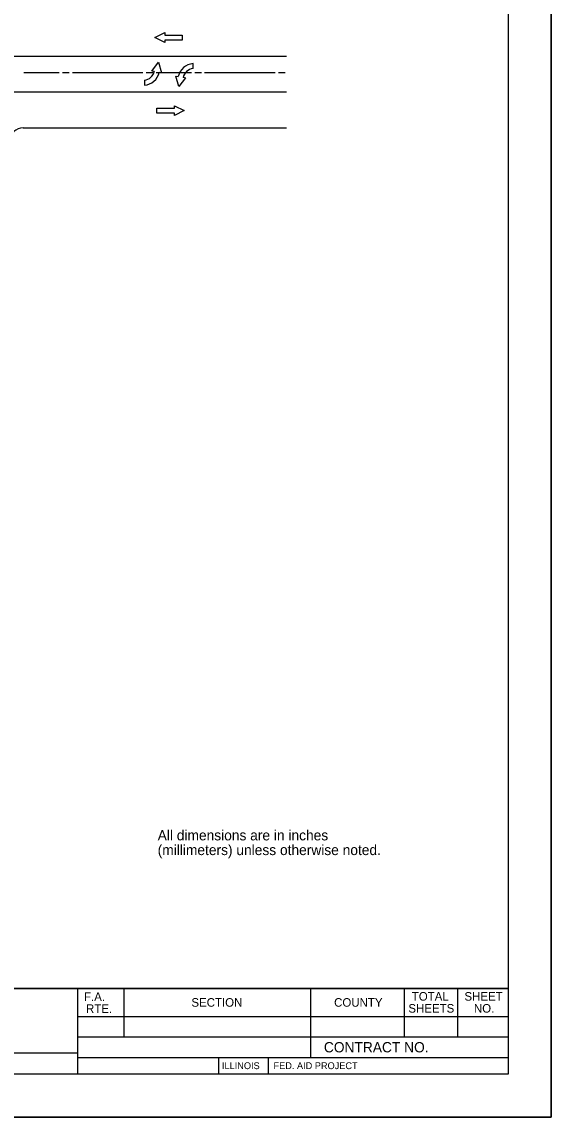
# Model space of a CAD drawing. Extents: x 87241 to 87921, y 74957 to 75436.
# Drawn here: x 87797.2 to 87920.6, y 74957.4 to 75212.9 of the extents above; entities that cross this region are included whole.
import ezdxf

# ---------------------------------------------------------------- set-up
doc = ezdxf.new("R2010")
doc.units = 0
for name, color, linetype in [('Alignment_EX_50 Centerline', 7, 'Continuous'), ('Design_PR_EOP', 7, 'Continuous'), ('Design_PR_PMK Symbols', 7, 'Continuous'), ('Level 48', 7, 'Continuous'), ('Sheets_50 Reference Boundary', 7, 'Continuous'), ('Sheets_General Details', 7, 'Continuous'), ('Sheets_Printer Plotting Border', 7, 'Continuous')]:
    doc.layers.add(name, color=color, linetype=linetype)

msp = doc.modelspace()

# ---------------------------------------------------------------- linework, layer by layer
at = {"layer": 'Alignment_EX_50 Centerline'}
for points in [[(87797.62, 75201.1), (87805.85, 75201.1)], [(87806.62, 75201.1), (87808.17, 75201.1)], [(87808.94, 75201.1), (87825.4, 75201.1)], [(87826.17, 75201.1), (87827.71, 75201.1)], [(87828.48, 75201.1), (87836.71, 75201.1)], [(87837.48, 75201.1), (87839.02, 75201.1)], [(87839.79, 75201.1), (87856.25, 75201.1)], [(87857.02, 75201.1), (87858.57, 75201.1)]]:
    msp.add_lwpolyline(points, dxfattribs=at)
at = {"layer": 'Design_PR_EOP'}
msp.add_line((87797.45, 75188.23), (87858.91, 75188.23), dxfattribs=at)
msp.add_arc((87797.45, 75185.14), 3.09, 90, 180, dxfattribs=at)
at = {"layer": 'Design_PR_PMK Symbols'}
for p, q in [((87385.31, 75204.94), (87858.91, 75204.94)), ((87837.07, 75202.03), (87837.07, 75203.19)), ((87825.74, 75199.34), (87825.74, 75198.18)), ((87385.31, 75196.59), (87858.91, 75196.59))]:
    msp.add_line(p, q, dxfattribs=at)
for points in [[(87834.51, 75209.85), (87834.51, 75208.69), (87830.46, 75208.69), (87830.46, 75208.11), (87828.15, 75209.27), (87830.46, 75210.43), (87830.46, 75209.85), (87834.51, 75209.85)], [(87828.04, 75201.36), (87827.47, 75201.46), (87829.01, 75203.54), (87829.75, 75201.06), (87829.18, 75201.16)], [(87834.78, 75200.01), (87835.35, 75199.91), (87833.8, 75197.83), (87833.07, 75200.31), (87833.64, 75200.21)], [(87828.67, 75191.65), (87828.67, 75192.81), (87832.72, 75192.81), (87832.72, 75193.38), (87835.03, 75192.23), (87832.72, 75191.07), (87832.72, 75191.65), (87828.67, 75191.65)]]:
    msp.add_lwpolyline(points, dxfattribs=at)
for centre, radius, start, end in [((87837.4, 75199.34), 3.87, 94.8518, 166.9748), ((87825.41, 75202.03), 2.71, 276.9303, 346.9748), ((87825.41, 75202.03), 3.87, 274.8518, 346.9748), ((87837.4, 75199.34), 2.71, 96.9303, 166.9748)]:
    msp.add_arc(centre, radius, start, end, dxfattribs=at)
at = {"layer": 'Level 48'}
msp.add_lwpolyline([(87240.61, 75397.41), (87920.61, 75397.41), (87920.61, 74957.41), (87240.61, 74957.41)], close=True, dxfattribs=at)
at = {"layer": 'Sheets_50 Reference Boundary'}
msp.add_lwpolyline([(87280.61, 75387.41), (87910.61, 75387.41), (87910.61, 74987.41), (87280.61, 74987.41)], close=True, dxfattribs=at)
at = {"layer": 'Sheets_General Details'}
for p, q in [((87920.61, 74957.41), (87920.61, 75397.41)), ((87280.61, 74987.41), (87910.61, 74987.41)), ((87810.1, 74987.41), (87810.1, 74967.41)), ((87820.9, 74987.41), (87820.9, 74976.11)), ((87864.5, 74987.41), (87864.5, 74971.31)), ((87886.34, 74987.41), (87886.34, 74976.11)), ((87898.76, 74987.41), (87898.76, 74976.11)), ((87810.1, 74980.91), (87910.61, 74980.91)), ((87810.1, 74976.11), (87910.61, 74976.11)), ((87656.1, 74972.41), (87810.1, 74972.41)), ((87810.1, 74971.31), (87910.61, 74971.31)), ((87843.04, 74971.31), (87843.04, 74967.41)), ((87854.64, 74971.31), (87854.64, 74967.41)), ((87920.61, 74957.41), (87240.61, 74957.41))]:
    msp.add_line(p, q, dxfattribs=at)
msp.add_lwpolyline([(87280.61, 75387.41), (87910.61, 75387.41), (87910.61, 74967.41), (87280.61, 74967.41)], close=True, dxfattribs=at)
at = {"layer": 'Sheets_Printer Plotting Border'}
msp.add_lwpolyline([(87240.61, 74957.41), (87920.61, 74957.41), (87920.61, 75397.41), (87240.61, 75397.41)], close=True, dxfattribs=at)

# ---------------------------------------------------------------- texts
at = {"layer": 'Sheets_General Details'}
for s, height, p in [('All dimensions are in inches', 2.3999, (87828.83, 75021.97)), ('(millimeters) unless otherwise noted.', 2.3999, (87828.83, 75018.54)), ('F.A.  ', 2, (87811.64, 74984.51)), ('TOTAL', 2, (87888.11, 74984.58)), ('SHEET', 2, (87900.4, 74984.58)), ('RTE.', 2, (87812.11, 74981.71)), ('SECTION', 2, (87836.7, 74983.16)), ('COUNTY', 2, (87869.99, 74983.16)), ('SHEETS', 2, (87887.32, 74981.78)), ('NO.', 2, (87902.61, 74981.78)), ('CONTRACT NO.      ', 2.4, (87867.61, 74972.51)), ('ILLINOIS', 1.6, (87843.83, 74968.6)), ('FED. AID PROJECT', 1.6, (87855.86, 74968.6))]:
    msp.add_text(s, height=height, dxfattribs=at).set_placement(p)

doc.saveas('drawing.dxf')
